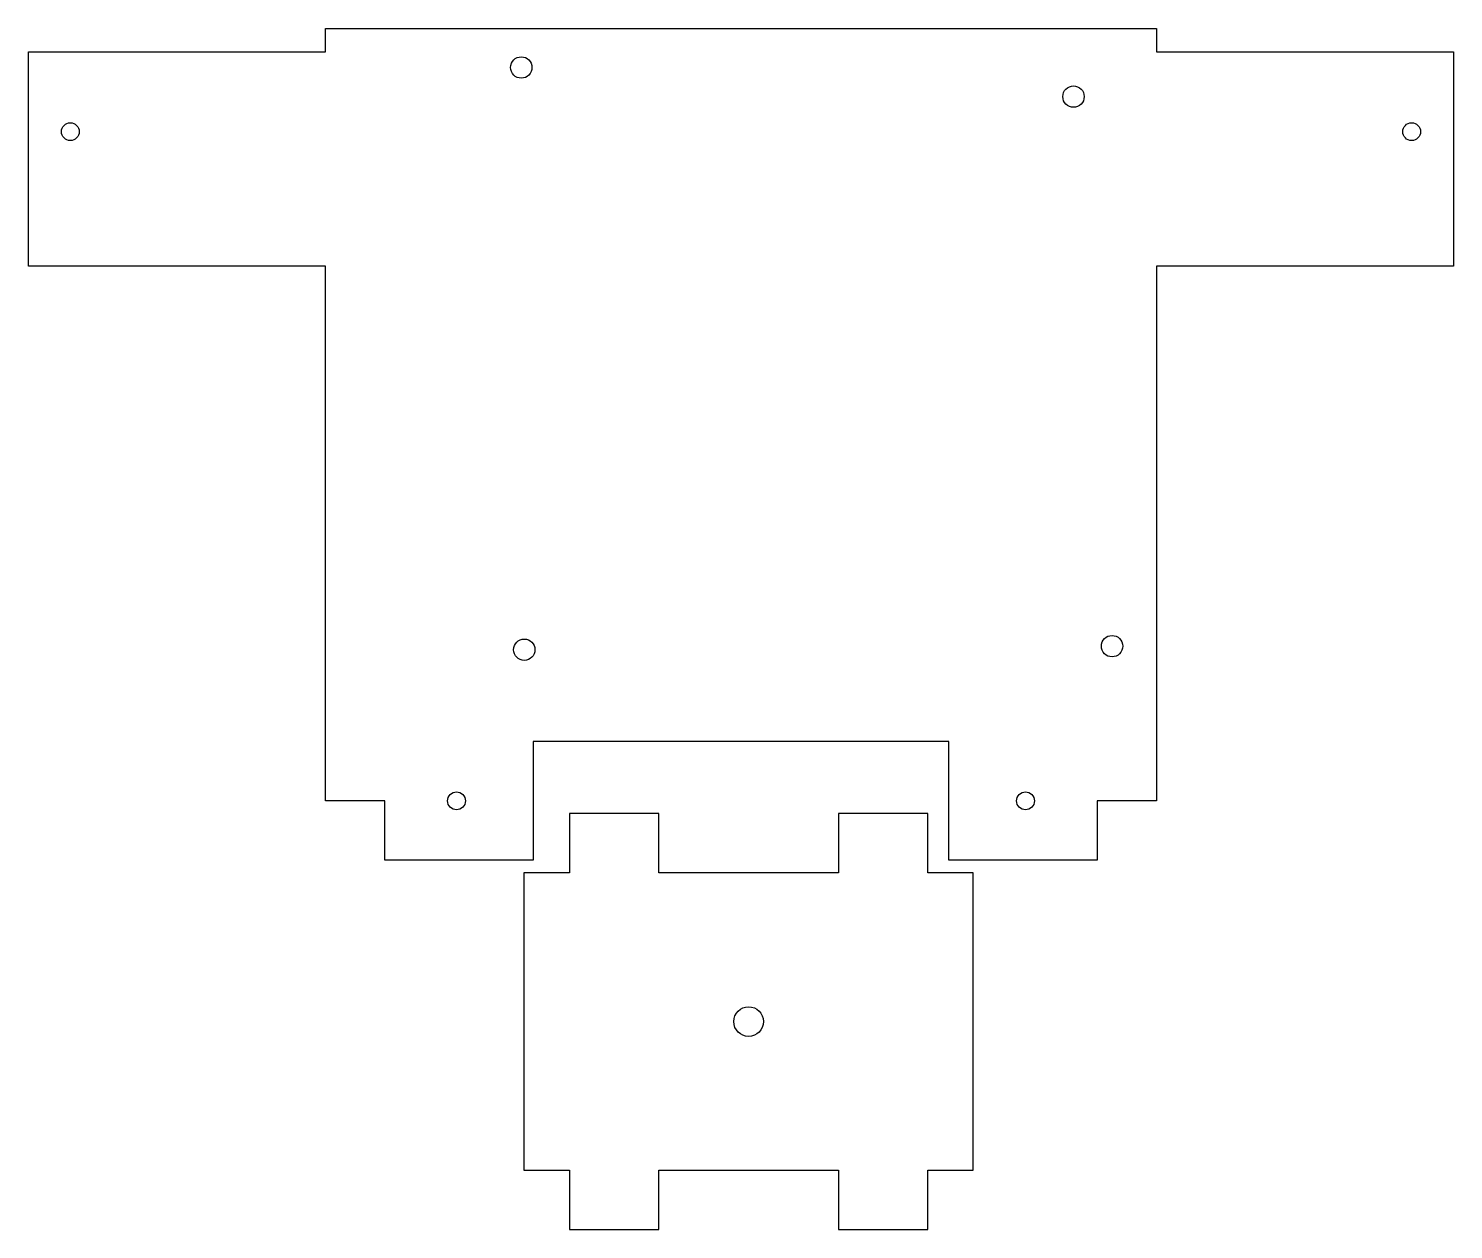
# Model space of a CAD drawing. Extents: x 312 to 552, y -46 to 156.
import ezdxf

# ---------------------------------------------------------------- set-up
doc = ezdxf.new("R2010")
doc.units = 0
doc.header["$MEASUREMENT"] = 0
doc.layers.add('LASERCUTPIECES$LASERCUT4M0', color=100, linetype='CONTINUOUS')
doc.layers.add('LASERCUTPIECES$LASERCUT4MM', color=1, linetype='CONTINUOUS')

msp = doc.modelspace()

# ---------------------------------------------------------------- linework, layer by layer
at = {"layer": 'LASERCUTPIECES$LASERCUT4M0'}
for p, q in [((361.59, 156.09), (501.59, 156.09)), ((361.59, 36.09), (361.59, 116.09)), ((501.59, 116.09), (501.59, 36.09)), ((466.59, 36.09), (396.59, 36.09)), ((417.73, 23.95), (402.73, 23.95)), ((402.73, 23.95), (402.73, 13.95)), ((417.73, 13.95), (417.73, 23.95)), ((463.03, 23.95), (448.03, 23.95)), ((448.03, 23.95), (448.03, 13.95)), ((463.03, 13.95), (463.03, 23.95)), ((402.73, 13.95), (395.04, 13.95)), ((395.04, 13.95), (395.04, -36.05)), ((448.03, 13.95), (417.73, 13.95)), ((470.72, 13.95), (463.03, 13.95)), ((470.72, -36.05), (470.72, 13.95)), ((395.04, -36.05), (402.73, -36.05)), ((402.73, -36.05), (402.73, -46.05)), ((417.73, -46.05), (417.73, -36.05)), ((417.73, -36.05), (448.03, -36.05)), ((448.03, -36.05), (448.03, -46.05)), ((463.03, -46.05), (463.03, -36.05)), ((463.03, -36.05), (470.72, -36.05)), ((402.73, -46.05), (417.73, -46.05)), ((448.03, -46.05), (463.03, -46.05))]:
    msp.add_line(p, q, dxfattribs=at)
for points in [[(311.59, 152.15), (361.59, 152.15), (361.59, 156.09)], [(501.59, 156.09), (501.59, 152.15), (551.59, 152.15)], [(361.59, 116.09), (311.59, 116.09), (311.59, 152.15)], [(551.59, 152.15), (551.59, 116.09), (501.59, 116.09)], [(371.59, 26.09), (361.59, 26.09), (361.59, 36.09)], [(396.59, 36.09), (396.59, 16.09), (371.59, 16.09), (371.59, 26.09)], [(491.59, 26.09), (491.59, 16.09), (466.59, 16.09), (466.59, 36.09)], [(501.59, 36.09), (501.59, 26.09), (491.59, 26.09)]]:
    msp.add_lwpolyline(points, dxfattribs=at)
at = {"layer": 'LASERCUTPIECES$LASERCUT4MM'}
for centre, radius in [((394.59, 149.53), 1.8), ((487.59, 144.63), 1.8), ((318.64, 138.73), 1.5), ((544.54, 138.73), 1.5), ((395.09, 51.53), 1.8), ((494.09, 52.13), 1.8), ((383.68, 26.09), 1.5), ((479.51, 26.09), 1.5), ((432.88, -11.06), 2.5)]:
    msp.add_circle(centre, radius, dxfattribs=at)

doc.saveas('drawing.dxf')
